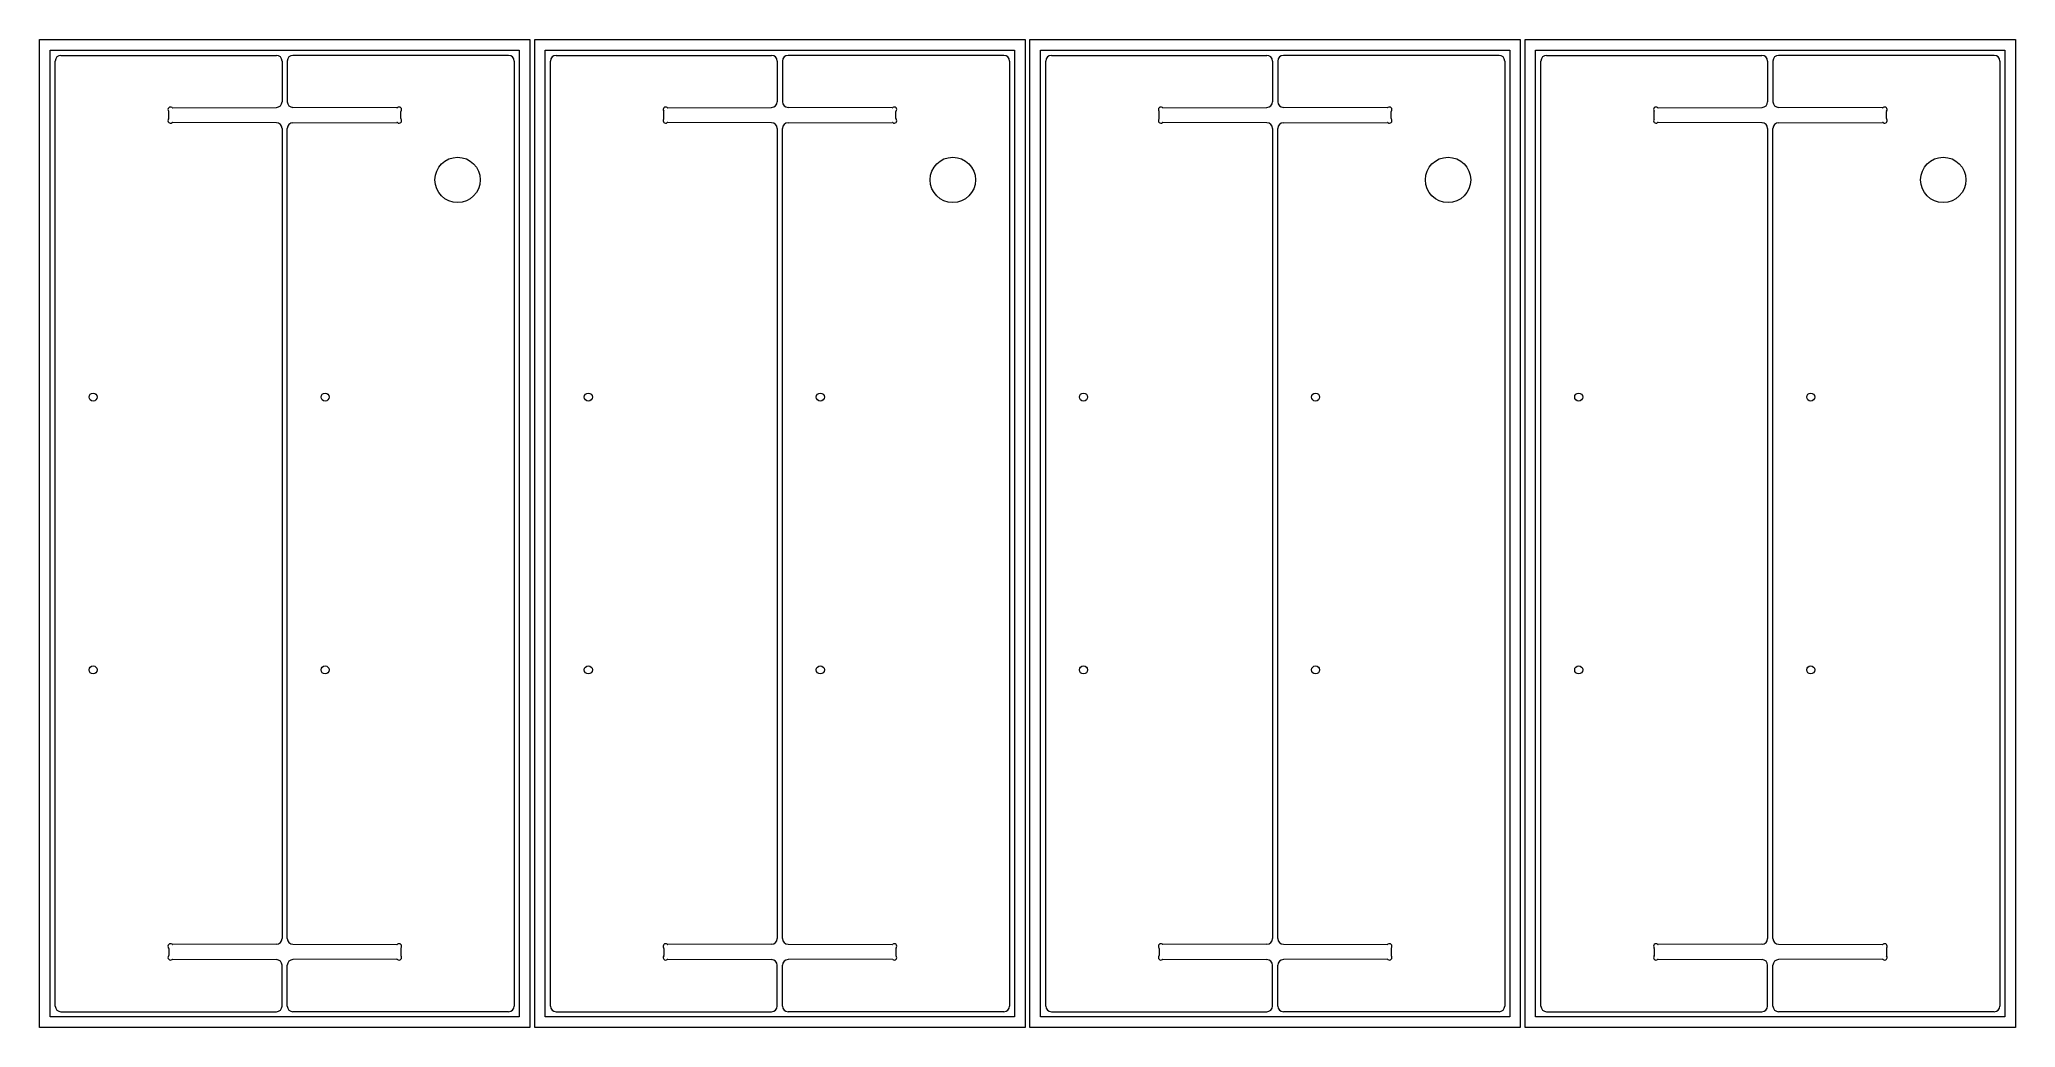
# Model space of a CAD drawing. Header units: millimetres. Extents: x 0 to 2440, y 0 to 1220.
import ezdxf

# ---------------------------------------------------------------- set-up
doc = ezdxf.new("R2010")
doc.units = ezdxf.units.MM

msp = doc.modelspace()

# ---------------------------------------------------------------- linework, layer by layer
at = {"color": 7, "linetype": 'Continuous', "lineweight": 15}
for p, q in [((-0.1, 0), (-0.1, 1220)), ((-0.1, 1220), (605.4, 1220)), ((605.4, 1220), (605.4, 0)), ((611.4, 0), (611.4, 1220)), ((611.4, 1220), (1216.9, 1220)), ((1216.9, 1220), (1216.9, 0)), ((1222.9, 0), (1222.9, 1220)), ((1222.9, 1220), (1828.4, 1220)), ((1828.4, 1220), (1828.4, 0)), ((1834.4, 1220), (2439.9, 1220)), ((1834.4, 0), (1834.4, 1220)), ((2439.9, 1220), (2439.9, 0)), ((12.9, 13), (12.9, 1207)), ((12.9, 1207), (592.4, 1207)), ((26.4, 1200.5), (292.4, 1200.5)), ((579.2, 1200.5), (312.9, 1200.5)), ((592.4, 1207), (592.4, 13)), ((624.4, 13), (624.4, 1207)), ((624.4, 1207), (1203.9, 1207)), ((637.9, 1200.5), (903.9, 1200.5)), ((1190.7, 1200.5), (924.4, 1200.5)), ((1203.9, 1207), (1203.9, 13)), ((1235.9, 1207), (1815.4, 1207)), ((1235.9, 13), (1235.9, 1207)), ((1249.4, 1200.5), (1515.4, 1200.5)), ((1802.2, 1200.5), (1535.9, 1200.5)), ((1815.4, 1207), (1815.4, 13)), ((1847.4, 13), (1847.4, 1207)), ((1847.4, 1207), (2426.9, 1207)), ((1860.9, 1200.5), (2126.9, 1200.5)), ((2413.7, 1200.5), (2147.4, 1200.5)), ((2426.9, 1207), (2426.9, 13)), ((19.4, 26.5), (19.4, 1193.5)), ((299.4, 1193.5), (299.4, 1143.2)), ((305.9, 1193.5), (305.9, 1143.2)), ((586.2, 1193.5), (586.2, 26.5)), ((630.9, 26.5), (630.9, 1193.5)), ((910.9, 1193.5), (910.9, 1143.2)), ((917.4, 1193.5), (917.4, 1143.2)), ((1197.7, 1193.5), (1197.7, 26.5)), ((1242.4, 26.5), (1242.4, 1193.5)), ((1522.4, 1193.5), (1522.4, 1143.2)), ((1528.9, 1193.5), (1528.9, 1143.2)), ((1809.2, 1193.5), (1809.2, 26.5)), ((1853.9, 26.5), (1853.9, 1193.5)), ((2133.9, 1193.5), (2133.9, 1143.2)), ((2140.4, 1193.5), (2140.4, 1143.2)), ((2420.7, 1193.5), (2420.7, 26.5)), ((159.4, 1122.4), (159.4, 1131.1)), ((164.2, 1135.8), (292.4, 1136.2)), ((441.3, 1135.8), (312.9, 1136.2)), ((446, 1122.4), (446, 1131.1)), ((770.9, 1122.4), (770.9, 1131.1)), ((775.7, 1135.8), (903.9, 1136.2)), ((1052.8, 1135.8), (924.4, 1136.2)), ((1057.5, 1122.4), (1057.5, 1131.1)), ((1382.4, 1122.4), (1382.4, 1131.1)), ((1387.2, 1135.8), (1515.4, 1136.2)), ((1664.3, 1135.8), (1535.9, 1136.2)), ((1669, 1122.4), (1669, 1131.1)), ((1993.9, 1122.4), (1993.9, 1131.1)), ((1998.7, 1135.8), (2126.9, 1136.2)), ((2275.8, 1135.8), (2147.4, 1136.2)), ((2280.5, 1122.4), (2280.5, 1131.1)), ((292.4, 1117.2), (164.2, 1117.6)), ((299.4, 1110.2), (299.4, 109.8)), ((305.9, 109.8), (305.9, 1110.2)), ((312.9, 1117.2), (441.3, 1117.6)), ((903.9, 1117.2), (775.7, 1117.6)), ((910.9, 1110.2), (910.9, 109.8)), ((917.4, 109.8), (917.4, 1110.2)), ((924.4, 1117.2), (1052.8, 1117.6)), ((1515.4, 1117.2), (1387.2, 1117.6)), ((1522.4, 1110.2), (1522.4, 109.8)), ((1528.9, 109.8), (1528.9, 1110.2)), ((1535.9, 1117.2), (1664.3, 1117.6)), ((2126.9, 1117.2), (1998.7, 1117.6)), ((2133.9, 1110.2), (2133.9, 109.8)), ((2140.4, 109.8), (2140.4, 1110.2)), ((2147.4, 1117.2), (2275.8, 1117.6)), ((159.4, 97.7), (159.4, 89)), ((292.4, 102.8), (164.2, 102.5)), ((312.9, 102.8), (441.3, 102.5)), ((446, 97.7), (446, 89)), ((770.9, 97.7), (770.9, 89)), ((903.9, 102.8), (775.7, 102.5)), ((924.4, 102.8), (1052.8, 102.5)), ((1057.5, 97.7), (1057.5, 89)), ((1382.4, 97.7), (1382.4, 89)), ((1515.4, 102.8), (1387.2, 102.5)), ((1535.9, 102.8), (1664.3, 102.5)), ((1669, 97.7), (1669, 89)), ((1993.9, 97.7), (1993.9, 89)), ((2126.9, 102.8), (1998.7, 102.5)), ((2147.4, 102.8), (2275.8, 102.5)), ((2280.5, 97.7), (2280.5, 89)), ((164.2, 84.2), (292.4, 83.9)), ((299.4, 26.5), (299.4, 76.9)), ((305.9, 26.5), (305.9, 76.9)), ((441.3, 84.2), (312.9, 83.9)), ((775.7, 84.2), (903.9, 83.9)), ((910.9, 26.5), (910.9, 76.9)), ((917.4, 26.5), (917.4, 76.9)), ((1052.8, 84.2), (924.4, 83.9)), ((1387.2, 84.2), (1515.4, 83.9)), ((1522.4, 26.5), (1522.4, 76.9)), ((1528.9, 26.5), (1528.9, 76.9)), ((1664.3, 84.2), (1535.9, 83.9)), ((1998.7, 84.2), (2126.9, 83.9)), ((2133.9, 26.5), (2133.9, 76.9)), ((2140.4, 26.5), (2140.4, 76.9)), ((2275.8, 84.2), (2147.4, 83.9)), ((605.4, 0), (-0.1, 0)), ((592.4, 13), (12.9, 13)), ((26.4, 19.5), (292.4, 19.5)), ((579.2, 19.5), (312.9, 19.5)), ((1216.9, 0), (611.4, 0)), ((1203.9, 13), (624.4, 13)), ((637.9, 19.5), (903.9, 19.5)), ((1190.7, 19.5), (924.4, 19.5)), ((1828.4, 0), (1222.9, 0)), ((1815.4, 13), (1235.9, 13)), ((1249.4, 19.5), (1515.4, 19.5)), ((1802.2, 19.5), (1535.9, 19.5)), ((2439.9, 0), (1834.4, 0)), ((2426.9, 13), (1847.4, 13)), ((1860.9, 19.5), (2126.9, 19.5)), ((2413.7, 19.5), (2147.4, 19.5))]:
    msp.add_line(p, q, dxfattribs=at)
for centre, radius in [((516.2, 1046.7), 28), ((1127.7, 1046.7), 28), ((1739.2, 1046.7), 28), ((2350.7, 1046.7), 28), ((66.1, 778.5), 5), ((352.6, 778.5), 5), ((677.6, 778.5), 5), ((964.1, 778.5), 5), ((1289.1, 778.5), 5), ((1575.6, 778.5), 5), ((1900.6, 778.5), 5), ((2187.1, 778.5), 5), ((66.1, 441.6), 5), ((352.6, 441.6), 5), ((677.6, 441.6), 5), ((964.1, 441.6), 5), ((1289.1, 441.6), 5), ((1575.6, 441.6), 5), ((1900.6, 441.6), 5), ((2187.1, 441.6), 5)]:
    msp.add_circle(centre, radius, dxfattribs=at)
for centre, radius, start, end in [((26.4, 1193.5), 7, 90, 180), ((292.4, 1193.5), 7, 0, 90), ((312.9, 1193.5), 7, 90, 180), ((579.2, 1193.5), 7, 0, 90), ((637.9, 1193.5), 7, 90, 180), ((903.9, 1193.5), 7, 0, 90), ((924.4, 1193.5), 7, 90, 180), ((1190.7, 1193.5), 7, 0, 90), ((1249.4, 1193.5), 7, 90, 180), ((1515.4, 1193.5), 7, 0, 90), ((1535.9, 1193.5), 7, 90, 180), ((1802.2, 1193.5), 7, 0, 90), ((1860.9, 1193.5), 7, 90, 180), ((2126.9, 1193.5), 7, 0, 90), ((2147.4, 1193.5), 7, 90, 180), ((2413.7, 1193.5), 7, 0, 90), ((161.6, 1133.6), 3.1, 51.4306, 218.8725), ((158.4, 1131.1), 1, 0, 38.8725), ((164.2, 1136.8), 1, 231.4306, 270.1637), ((292.4, 1143.2), 7, 270.1637, 0), ((312.9, 1143.2), 7, 180, 269.8364), ((441.3, 1136.8), 1, 269.8364, 308.5696), ((443.9, 1133.6), 3.1, 321.1275, 128.5696), ((447, 1131.1), 1, 141.1275, 180), ((773.1, 1133.6), 3.1, 51.4306, 218.8725), ((769.9, 1131.1), 1, 0, 38.8725), ((775.7, 1136.8), 1, 231.4306, 270.1637), ((903.9, 1143.2), 7, 270.1637, 0), ((924.4, 1143.2), 7, 180, 269.8364), ((1052.8, 1136.8), 1, 269.8364, 308.5696), ((1055.4, 1133.6), 3.1, 321.1275, 128.5696), ((1058.5, 1131.1), 1, 141.1275, 180), ((1384.6, 1133.6), 3.1, 51.4306, 218.8725), ((1381.4, 1131.1), 1, 0, 38.8725), ((1387.2, 1136.8), 1, 231.4306, 270.1637), ((1515.4, 1143.2), 7, 270.1637, 0), ((1535.9, 1143.2), 7, 180, 269.8364), ((1664.3, 1136.8), 1, 269.8364, 308.5696), ((1666.9, 1133.6), 3.1, 321.1275, 128.5696), ((1670, 1131.1), 1, 141.1275, 180), ((1996.1, 1133.6), 3.1, 51.4306, 218.8725), ((1992.9, 1131.1), 1, 0, 38.8725), ((1998.7, 1136.8), 1, 231.4306, 270.1637), ((2126.9, 1143.2), 7, 270.1637, 0), ((2147.4, 1143.2), 7, 180, 269.8364), ((2275.8, 1136.8), 1, 269.8364, 308.5696), ((2278.4, 1133.6), 3.1, 321.1275, 128.5696), ((2281.5, 1131.1), 1, 141.1275, 180), ((161.6, 1119.8), 3.1, 141.1275, 308.5694), ((158.4, 1122.4), 1, 321.1275, 0), ((164.2, 1116.6), 1, 89.8363, 128.5694), ((292.4, 1110.2), 7, 0, 89.8363), ((312.9, 1110.2), 7, 90.1636, 180), ((441.3, 1116.6), 1, 51.4304, 90.1636), ((443.9, 1119.8), 3.1, 231.4304, 38.8725), ((447, 1122.4), 1, 180, 218.8725), ((773.1, 1119.8), 3.1, 141.1275, 308.5694), ((769.9, 1122.4), 1, 321.1275, 0), ((775.7, 1116.6), 1, 89.8363, 128.5694), ((903.9, 1110.2), 7, 0, 89.8363), ((924.4, 1110.2), 7, 90.1636, 180), ((1052.8, 1116.6), 1, 51.4304, 90.1636), ((1055.4, 1119.8), 3.1, 231.4304, 38.8725), ((1058.5, 1122.4), 1, 180, 218.8725), ((1384.6, 1119.8), 3.1, 141.1275, 308.5694), ((1381.4, 1122.4), 1, 321.1275, 0), ((1387.2, 1116.6), 1, 89.8363, 128.5694), ((1515.4, 1110.2), 7, 0, 89.8363), ((1535.9, 1110.2), 7, 90.1636, 180), ((1664.3, 1116.6), 1, 51.4304, 90.1636), ((1666.9, 1119.8), 3.1, 231.4304, 38.8725), ((1670, 1122.4), 1, 180, 218.8725), ((1996.1, 1119.8), 3.1, 141.1275, 308.5694), ((1992.9, 1122.4), 1, 321.1275, 0), ((1998.7, 1116.6), 1, 89.8363, 128.5694), ((2126.9, 1110.2), 7, 0, 89.8363), ((2147.4, 1110.2), 7, 90.1636, 180), ((2275.8, 1116.6), 1, 51.4304, 90.1636), ((2278.4, 1119.8), 3.1, 231.4304, 38.8725), ((2281.5, 1122.4), 1, 180, 218.8725), ((161.6, 100.3), 3.1, 51.4306, 218.8725), ((158.4, 97.7), 1, 0, 38.8725), ((164.2, 103.5), 1, 231.4306, 270.1637), ((292.4, 109.8), 7, 270.1637, 0), ((312.9, 109.8), 7, 180, 269.8364), ((441.3, 103.5), 1, 269.8364, 308.5696), ((443.9, 100.3), 3.1, 321.1275, 128.5696), ((447, 97.7), 1, 141.1275, 180), ((773.1, 100.3), 3.1, 51.4306, 218.8725), ((769.9, 97.7), 1, 0, 38.8725), ((775.7, 103.5), 1, 231.4306, 270.1637), ((903.9, 109.8), 7, 270.1637, 0), ((924.4, 109.8), 7, 180, 269.8364), ((1052.8, 103.5), 1, 269.8364, 308.5696), ((1055.4, 100.3), 3.1, 321.1275, 128.5696), ((1058.5, 97.7), 1, 141.1275, 180), ((1384.6, 100.3), 3.1, 51.4306, 218.8725), ((1381.4, 97.7), 1, 0, 38.8725), ((1387.2, 103.5), 1, 231.4306, 270.1637), ((1515.4, 109.8), 7, 270.1637, 0), ((1535.9, 109.8), 7, 180, 269.8364), ((1664.3, 103.5), 1, 269.8364, 308.5696), ((1666.9, 100.3), 3.1, 321.1275, 128.5696), ((1670, 97.7), 1, 141.1275, 180), ((1996.1, 100.3), 3.1, 51.4306, 218.8725), ((1992.9, 97.7), 1, 0, 38.8725), ((1998.7, 103.5), 1, 231.4306, 270.1637), ((2126.9, 109.8), 7, 270.1637, 0), ((2147.4, 109.8), 7, 180, 269.8364), ((2275.8, 103.5), 1, 269.8364, 308.5696), ((2278.4, 100.3), 3.1, 321.1275, 128.5696), ((2281.5, 97.7), 1, 141.1275, 180), ((161.6, 86.4), 3.1, 141.1275, 308.5694), ((158.4, 89), 1, 321.1275, 0), ((164.2, 83.2), 1, 89.8363, 128.5694), ((292.4, 76.9), 7, 0, 89.8363), ((312.9, 76.9), 7, 90.1636, 180), ((441.3, 83.2), 1, 51.4304, 90.1636), ((443.9, 86.4), 3.1, 231.4304, 38.8725), ((447, 89), 1, 180, 218.8725), ((773.1, 86.4), 3.1, 141.1275, 308.5694), ((769.9, 89), 1, 321.1275, 0), ((775.7, 83.2), 1, 89.8363, 128.5694), ((903.9, 76.9), 7, 0, 89.8363), ((924.4, 76.9), 7, 90.1636, 180), ((1052.8, 83.2), 1, 51.4304, 90.1636), ((1055.4, 86.4), 3.1, 231.4304, 38.8725), ((1058.5, 89), 1, 180, 218.8725), ((1384.6, 86.4), 3.1, 141.1275, 308.5694), ((1381.4, 89), 1, 321.1275, 0), ((1387.2, 83.2), 1, 89.8363, 128.5694), ((1515.4, 76.9), 7, 0, 89.8363), ((1535.9, 76.9), 7, 90.1636, 180), ((1664.3, 83.2), 1, 51.4304, 90.1636), ((1666.9, 86.4), 3.1, 231.4304, 38.8725), ((1670, 89), 1, 180, 218.8725), ((1996.1, 86.4), 3.1, 141.1275, 308.5694), ((1992.9, 89), 1, 321.1275, 0), ((1998.7, 83.2), 1, 89.8363, 128.5694), ((2126.9, 76.9), 7, 0, 89.8363), ((2147.4, 76.9), 7, 90.1636, 180), ((2275.8, 83.2), 1, 51.4304, 90.1636), ((2278.4, 86.4), 3.1, 231.4304, 38.8725), ((2281.5, 89), 1, 180, 218.8725), ((26.4, 26.5), 7, 180, 270), ((292.4, 26.5), 7, 270, 0), ((312.9, 26.5), 7, 180, 270), ((579.2, 26.5), 7, 270, 0), ((637.9, 26.5), 7, 180, 270), ((903.9, 26.5), 7, 270, 0), ((924.4, 26.5), 7, 180, 270), ((1190.7, 26.5), 7, 270, 0), ((1249.4, 26.5), 7, 180, 270), ((1515.4, 26.5), 7, 270, 0), ((1535.9, 26.5), 7, 180, 270), ((1802.2, 26.5), 7, 270, 0), ((1860.9, 26.5), 7, 180, 270), ((2126.9, 26.5), 7, 270, 0), ((2147.4, 26.5), 7, 180, 270), ((2413.7, 26.5), 7, 270, 0)]:
    msp.add_arc(centre, radius, start, end, dxfattribs=at)

doc.saveas('drawing.dxf')
